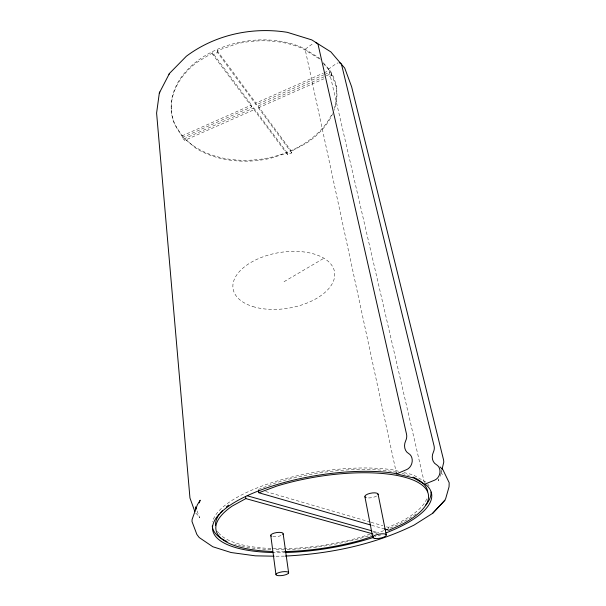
<?xml version="1.0" encoding="UTF-8"?>
<svg xmlns="http://www.w3.org/2000/svg" width="606" height="606" viewBox="0 0 606 606"><rect width="100%" height="100%" fill="white"/><g stroke="black" fill="none" stroke-linecap="round" stroke-linejoin="round"><path stroke-width="0.45" stroke-dasharray="3.03 2.27" d="M438.721 478.96L438.259 480.793L438.911 478.808M440.274 476.271L441.857 470.112M182.224 137.676L251.831 106.792L251.543 105.012L212.592 52.813L196.117 62.903A83.416 59.433 -9.4 0 0 174.52 124.018L182.042 135.895L182.224 137.676L184.656 140.41L254.028 109.731L253.74 107.959L184.466 138.638L184.656 140.41M251.831 106.792L212.842 54.638L217.456 52.472L256.186 104.861L323.816 74.856M284.032 281.699L323.93 258.254M254.028 109.731L287.608 154.644L291.736 152.932L291.41 151.22L306.704 142.986A83.416 59.433 -9.4 0 0 332.618 113.807M386.537 526.819L388.348 527.349L401.922 521.145A107.444 36.019 -9.4 0 0 427.344 497.049M182.042 135.895L251.543 105.012M256.186 104.861L255.891 103.081L323.346 73.106M324.21 72.728L329.399 70.417L331.687 75.379L327.376 77.288M324.672 74.47L329.808 72.197M291.736 152.932L258.368 107.807L258.073 106.035L331.277 73.606L336.269 86.59A83.416 59.433 -9.4 0 1 334.073 110.254M258.368 107.807L323.93 78.81M258.429 489.406L276.298 482.732A107.444 36.019 -9.4 0 1 396.521 472.225M217.456 52.472L217.19 50.646L236.56 43.92A83.416 59.433 -9.4 0 1 302.879 48.685L319.248 58.759L320.453 60.145M370.099 534.091L360.464 537.287A107.444 36.019 -9.4 0 1 219.099 533.477M373.599 532.932L376.228 532.06L376.515 533.515M287.608 154.644L287.289 152.924L270.564 158.295A83.416 59.433 -9.4 0 1 195.844 148.197L184.466 138.638M284.388 556.141L275.01 556.217M398.536 471.248L392.802 469.855A110.731 37.133 -9.4 0 0 279.813 480.225A110.731 37.133 -9.4 0 0 212.547 521.864M403.952 472.566L412.966 474.756L425.829 482.096A110.731 37.133 -9.4 0 1 429.116 486.05M372.599 531.038L376.228 532.06M371.66 525.288L384.401 528.955M265.701 491.527L370.183 522.039M371.092 522.304L382.901 525.758M195.73 513.077L198.609 515.903L199.654 517.797L196.814 510.267M320.256 59.259L319.044 57.865L302.689 47.791A83.355 59.464 -9.4 0 0 182.429 75.682A83.355 59.464 -9.4 0 0 219.69 157.333A83.355 59.464 -9.4 0 0 332.421 112.943M323.278 62.729L330.361 70.879A83.355 59.464 -9.4 0 1 334.194 108.482M323.483 63.622L329.399 70.417M253.74 107.959L287.289 152.924M217.19 50.646L255.891 103.081M258.073 106.035L291.41 151.22M440.979 471.93L442.236 474.415L441.198 471.142M336.065 85.711L336.269 86.59M331.277 73.606L331.687 75.379M424.336 482.626L328.717 68.986L335.61 64.069A6.499 3.984 -52.1 0 1 338.231 62.895M396.544 473.869L305.136 49.298L312.12 44.14A6.696 3.947 -52.6 0 1 313.453 43.337M388.348 527.349L388.651 528.811M212.592 52.813L212.842 54.638M171.172 107.936L171.263 108.838M218.577 532.856A107.444 36.019 -9.4 0 1 217.501 531.348M402.058 473.453A107.444 36.019 -9.4 0 1 409.398 475.665M415.996 514.017A110.731 37.133 -9.4 0 1 388.196 528.894M383.696 530.674A110.731 37.133 -9.4 0 1 374.25 534.06M373.357 534.356A110.731 37.133 -9.4 0 1 286.199 549.566M284.32 549.612A110.731 37.133 -9.4 0 1 274.654 549.642M270.874 549.551A110.731 37.133 -9.4 0 1 242.271 546.317M241.438 546.135A110.731 37.133 -9.4 0 1 234.673 544.37M284.805 551.551A107.648 35.769 -9.4 0 1 274.495 551.536M380.916 534.833A110.943 36.875 -9.4 0 1 374.811 536.961M285.699 552.505A110.943 36.875 -9.4 0 1 274.094 552.558M281.002 535.56A6.302 2.015 -8.5 0 1 272.245 536.522M376.576 496.041A6.719 2.288 -10.4 0 1 367.304 497.867M252.907 306.553A51.419 28.171 -9.4 0 0 334.338 278.23A51.419 28.171 -9.4 0 0 264.201 256.399A51.419 28.171 -9.4 0 0 252.907 306.553"/><path stroke-width="0.91" d="M442.085 469.233L443.789 461.984L443.584 459.992L351.624 86.756L344.746 68.114L330.868 51.904L311.764 39.89L287.305 32.323C252.119 26.702 215.024 34.762 186.368 56.229L169.46 73.44L159.333 92.991L156.598 113.064L189.958 498.011L194.799 511.403M199.222 502.882L200.192 500.23L197.329 504.851L192.102 519.44L191.996 521.524L196.852 534.416L199.169 537.514L212.774 546.733L231.068 552.528L255.331 555.831L274.071 556.194M285.328 556.073C329.619 553.831 374.129 544.771 414.095 525.069L432.631 513.335L444.842 500.306L445.683 498.609L449.054 486.807L449.19 482.74L442.963 469.809L440.047 466.9M159.333 92.991L159.855 91.983M168.998 74.326L169.46 73.44M432.631 513.335L444.842 500.306M372.251 533.704L245.831 498.602L232.28 506.025A107.648 35.769 -9.4 0 0 272.662 551.483M396.544 473.869L406.611 469.635A8.855 7.264 -72.6 0 0 412.171 461.734A8.855 7.264 -72.6 0 0 408.588 453.485A9.893 8.158 -70.6 0 1 405.709 440.713A8.689 7.067 -70 0 0 406.52 434.154L318.173 44.927A6.696 3.947 -52.6 0 0 315.968 42.829M424.708 484.209L434.563 480.194A8.522 7.181 -73.9 0 0 439.948 472.612A8.522 7.181 -73.9 0 0 436.328 464.605A9.522 8.067 -71.7 0 1 433.343 452.227A8.37 6.999 -71 0 0 434.07 445.895L341.655 64.971A6.499 3.984 -52.1 0 0 339.436 62.865M258.542 490.239L258.86 492.754L276.775 486.095A107.648 35.769 -9.4 0 1 406.937 477.854A107.648 35.769 -9.4 0 1 402.543 524.092L388.946 530.273L384.401 528.955M373.288 536.128L361.002 540.181A107.648 35.769 -9.4 0 1 284.805 551.551M247.248 495.784L371.69 530.78M258.86 492.754L370.751 525.023M196.177 508.593L195.549 506.919L196.064 509.154M378.068 494.102L386.28 534.878M364.895 496.693L372.773 537.492M283.169 533.886L288.645 572.943A6.446 1.826 -8.6 0 1 278.639 575.685A6.446 1.826 -8.6 0 1 279.593 572.359A6.446 1.826 -8.6 0 1 288.645 572.943M270.738 535.25L275.935 574.405M245.635 496.935L245.831 498.602M215.539 525.591A107.444 36.019 -9.4 0 1 219.236 514.456M220.349 512.987A107.444 36.019 -9.4 0 1 222.455 510.593M226.349 506.949A107.444 36.019 -9.4 0 1 228.606 505.131M413.034 477.089A107.444 36.019 -9.4 0 1 427.715 491.807M386.03 532.909A110.943 36.875 -9.4 0 0 426.571 485.262L413.693 477.982L393.506 473.142A110.943 36.875 -9.4 0 0 230.825 504.715A110.943 36.875 -9.4 0 0 273.147 552.536M373.023 537.545A110.943 36.875 -9.4 0 1 285.699 552.505M431.025 492.049A110.731 37.133 -9.4 0 1 425.579 505.328M387.287 529.265A110.731 37.133 -9.4 0 1 385.446 530M227.061 541.575A110.731 37.133 -9.4 0 1 212.267 525.993M271.352 536.196A6.302 2.015 -8.5 0 1 276.616 532.568A6.302 2.015 -8.5 0 1 282.828 534.454M366.122 497.617A6.719 2.288 -10.4 0 1 369.978 493.367A6.719 2.288 -10.4 0 1 378.008 494.716M375.152 538.507A6.886 2.083 -10.3 0 0 386.204 535.439A6.886 2.083 -10.3 0 0 377.22 534.56A6.886 2.083 -10.3 0 0 375.152 538.507"/></g></svg>
